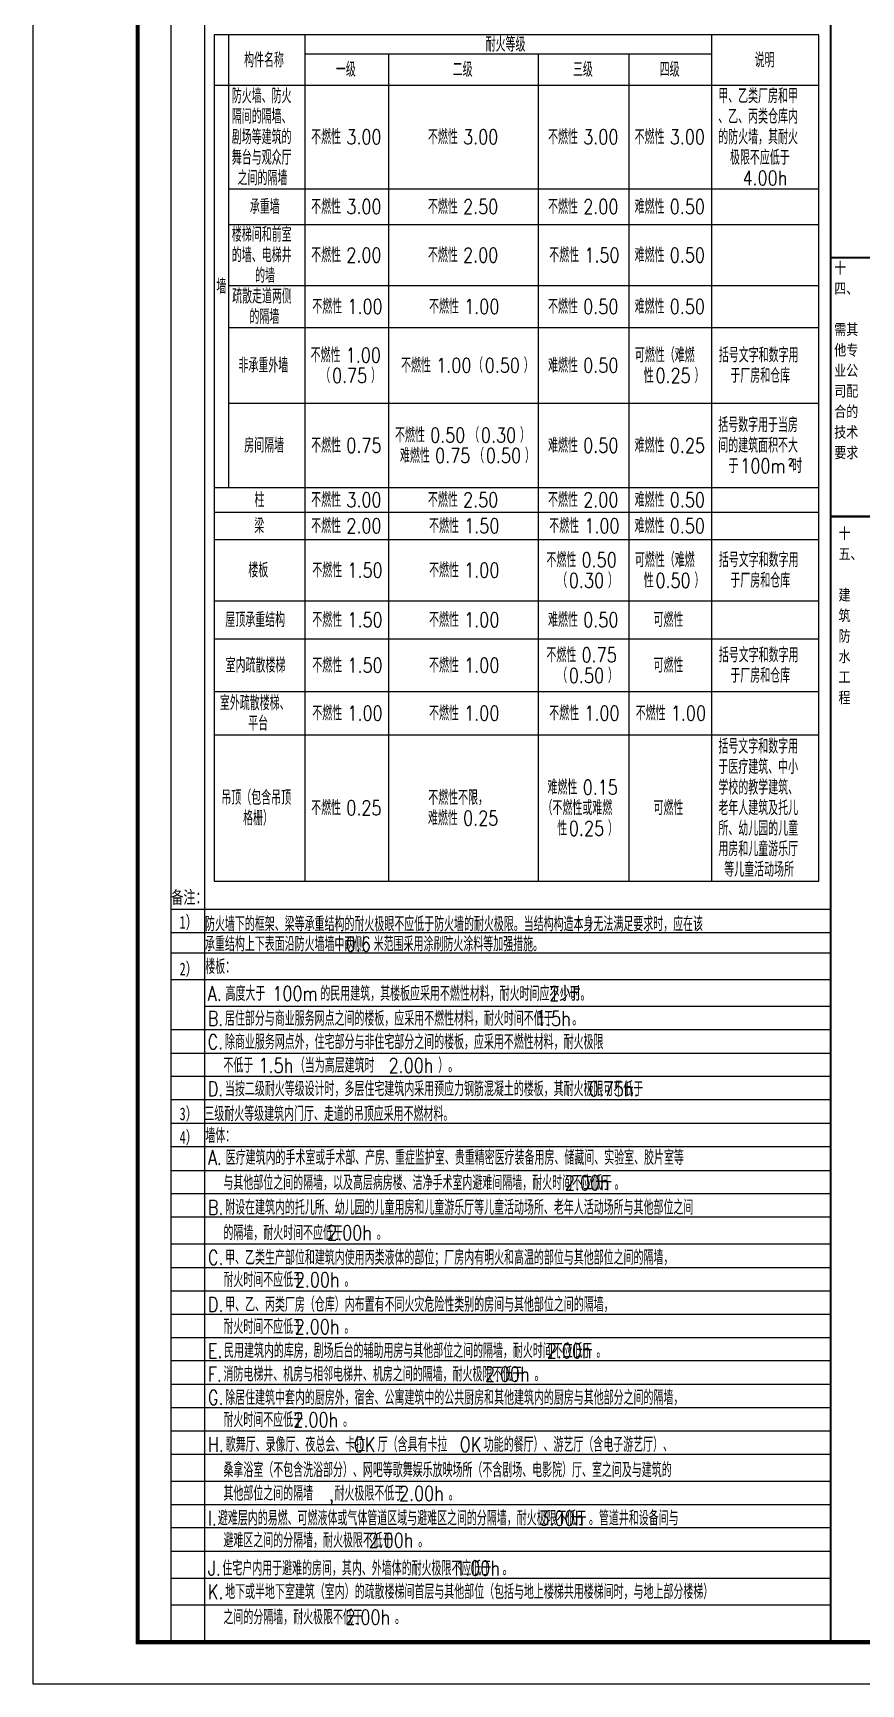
# Model space of a CAD drawing. Extents: x -1041549 to 749950, y -354245 to 17554.
# Drawn here: x -1041549 to -1021764, y -225434 to -186022 of the extents above; entities that cross this region are included whole.
import ezdxf

# ---------------------------------------------------------------- set-up
doc = ezdxf.new("R2010")
doc.units = 0
doc.header["$LTSCALE"] = 1000
doc.header["$MEASUREMENT"] = 0
doc.linetypes.add('CONTINOUS', pattern=[0])
for name, color, linetype in [('PUB_TEXT', 7, 'Continuous'), ('PUB_TITLE', 4, 'Continuous'), ('text', 7, 'Continuous'), ('辅助线', 8, 'CONTINOUS')]:
    doc.layers.add(name, color=color, linetype=linetype)
doc.styles.add('-黑体', font='simhei.ttf', dxfattribs={"width": 0.8})
doc.styles.add('hztxt', font='romand_pkpm', dxfattribs={"bigfont": 'gbcbig'})

msp = doc.modelspace()

# ---------------------------------------------------------------- linework, layer by layer
for points in [[(-1041549.1, -225434.3), (-957449.1, -225434.3), (-957449.1, -166034.3), (-1041549.1, -166034.3)], [(-958449.1, -167034.3), (-1039049.1, -167034.3), (-1039049.1, -224434.3), (-958449.1, -224434.3)]]:
    msp.add_lwpolyline(points, close=True)
at = {"layer": 'PUB_TITLE'}
msp.add_lwpolyline([(-1041549.1, -225434.3), (-957449.1, -225434.3), (-957449.1, -166034.3), (-1041549.1, -166034.3)], close=True, dxfattribs=at)
msp.add_lwpolyline([(-1041549.1, -225434.3), (-957449.1, -225434.3), (-957449.1, -166034.3), (-1041549.1, -166034.3)], close=True, dxfattribs=at)
at = {"layer": 'PUB_TITLE', "const_width": 100}
msp.add_lwpolyline([(-1039049.1, -224434.3), (-958449.1, -224434.3), (-958449.1, -167034.3), (-1039049.1, -167034.3)], close=True, dxfattribs=at)
msp.add_lwpolyline([(-1039049.1, -224434.3), (-958449.1, -224434.3), (-958449.1, -167034.3), (-1039049.1, -167034.3)], close=True, dxfattribs=at)
at = {"layer": 'text', "color": 4}
msp.add_lwpolyline([(-1037220.2, -206265.5), (-1022770.5, -206265.5), (-1022770.5, -186068.4), (-1037220.2, -186068.4)], close=True, dxfattribs=at)
for points in [[(-1036873.9, -186068.4), (-1036873.9, -196872)], [(-1035056.1, -186068.4), (-1035056.1, -206265.5)], [(-1025339, -186068.4), (-1025339, -206265.5)], [(-1035056.1, -186517.5), (-1025339, -186517.5)], [(-1033054.9, -186517.5), (-1033054.9, -206265.5)], [(-1029474.6, -186517.5), (-1029474.6, -206265.5)], [(-1027313.9, -186517.5), (-1027313.9, -206265.5)], [(-1037220.2, -187267.1), (-1022770.5, -187267.1)], [(-1036873.9, -189739.2), (-1022770.5, -189739.2)], [(-1036873.9, -190595), (-1022770.5, -190595)], [(-1036873.9, -192048.7), (-1022770.5, -192048.7)], [(-1036873.9, -193050.9), (-1022770.5, -193050.9)], [(-1036873.9, -194859.3), (-1022770.5, -194859.3)], [(-1037220.2, -196872), (-1022770.5, -196872)], [(-1037220.2, -197457.8), (-1022770.5, -197457.8)], [(-1037220.2, -198116.3), (-1022770.5, -198116.3)], [(-1037220.2, -199573.1), (-1022770.5, -199573.1)], [(-1037220.2, -200484.9), (-1022770.5, -200484.9)], [(-1037220.2, -201744.9), (-1022770.5, -201744.9)], [(-1037220.2, -202772.2), (-1022770.5, -202772.2)]]:
    msp.add_lwpolyline(points, dxfattribs=at)
at = {"layer": '辅助线'}
for p, q in [((-1038249.1, -224434.3), (-1038249.1, -168210.7)), ((-1037440.5, -224434.3), (-1037440.5, -168194.3)), ((-1006413.5, -191387.6), (-1022488.5, -191387.6)), ((-1022488.5, -206946.3), (-1038249.1, -206946.3)), ((-1022488.5, -207500.8), (-1038249.1, -207500.8)), ((-1038249.1, -207979), (-1022488.5, -207979)), ((-1038249.1, -208615.9), (-1022488.5, -208615.9)), ((-1037449.1, -209252.8), (-1022488.5, -209252.8)), ((-1038249.1, -209812.8), (-1022488.5, -209812.8)), ((-1038249.1, -210372.8), (-1022488.5, -210372.8)), ((-1022488.5, -210932.8), (-1038249.1, -210932.8)), ((-1022488.5, -211492.8), (-1038249.1, -211492.8)), ((-1022488.5, -212052.8), (-1038249.1, -212052.8)), ((-1022488.5, -212612.8), (-1038249.1, -212612.8)), ((-1038249.1, -213172.8), (-1022488.5, -213172.8)), ((-1022488.5, -213732.8), (-1038249.1, -213732.8)), ((-1022488.5, -214292.8), (-1038249.1, -214292.8)), ((-1038249.1, -214929.6), (-1022488.5, -214929.6)), ((-1038249.1, -215489.6), (-1022488.5, -215489.6)), ((-1038249.1, -216049.6), (-1022488.5, -216049.6)), ((-1038249.1, -216609.6), (-1022488.5, -216609.6)), ((-1022488.5, -217169.6), (-1038249.1, -217169.6)), ((-1038249.1, -217713.2), (-1022488.5, -217713.2)), ((-1038249.1, -218273.2), (-1022488.5, -218273.2)), ((-1038249.1, -218833.2), (-1022488.5, -218833.2)), ((-1038249.1, -219393.2), (-1022488.5, -219393.2)), ((-1022488.5, -219953.2), (-1038249.1, -219953.2)), ((-1038249.1, -220590.1), (-1022488.5, -220590.1)), ((-1038249.1, -221150.1), (-1022488.5, -221150.1)), ((-1022488.5, -221710.1), (-1038249.1, -221710.1)), ((-1022488.5, -222270.1), (-1038249.1, -222270.1)), ((-1038249.1, -222907), (-1022488.5, -222907)), ((-1038249.1, -223543.8), (-1022488.5, -223543.8))]:
    msp.add_line(p, q, dxfattribs=at)
at = {"layer": '辅助线', "const_width": 50}
for points in [[(-1022488.5, -168194.3), (-1022488.5, -224434.3)], [(-1022488.5, -168194.3), (-1022488.5, -220434.3)], [(-1022488.5, -191387.6), (-1006413.5, -191387.6)], [(-1022488.5, -197564), (-1006413.5, -197564)]]:
    msp.add_lwpolyline(points, dxfattribs=at)

# ---------------------------------------------------------------- texts
at = {"layer": 'PUB_TEXT', "style": 'hztxt', "width": 0.8}
for s, p in [('防火墙下的框架、梁等承重结构的耐火极眼不应低于防火墙的耐火极限。当结构构造本身无法满足要求时，应在该', (-1037438.6, -207467.4)), ('承重结构上下表面沿防火墙墙中两侧', (-1037438.6, -207945.6)), ('0.6', (-1034074.8, -207945.6)), ('米范围采用涂刷防火涂料等加强措施。', (-1033408.2, -207945.6)), ('楼板：', (-1037431.2, -208485.6)), ('A.', (-1037375.2, -209128.4)), ('高度大于', (-1036948.5, -209128.4)), ('100m', (-1035828.5, -209128.4)), ('的民用建筑，其楼板应采用不燃性材料，耐火时间应不少于', (-1034681.9, -209128.4)), ('2', (-1029209.1, -209128.4)), ('小时。', (-1028942.5, -209128.4)), ('B.', (-1037375.2, -209722.7)), ('居住部分与商业服务网点之间的楼板，应采用不燃性材料，耐火时间不低于', (-1036961.9, -209722.7)), ('1.5h', (-1029529.1, -209722.7)), ('。', (-1028662.5, -209722.7)), ('C.', (-1037375.2, -210282.7)), ('除商业服务网点外，住宅部分与非住宅部分之间的楼板，应采用不燃性材料，耐火极限', (-1036961.9, -210282.7)), ('不低于', (-1036998.6, -210842.7)), ('（当为高层建筑时', (-1035291.9, -210842.7)), ('）。', (-1031865.2, -210842.7)), ('1.5h', (-1036158.6, -210842.7)), ('2.00h', (-1033051.9, -210842.7)), ('D.', (-1037375.2, -211402.7)), ('当按二级耐火等级设计时，多层住宅建筑内采用预应力钢筋混凝土的楼板，其耐火极限可不低于', (-1036961.9, -211402.7)), ('0.75h.', (-1028271.5, -211402.7)), ('三级耐火等级建筑内门厅、走道的吊顶应采用不燃材料。', (-1037454.3, -211999.4)), ('墙体：', (-1037431.2, -212519.5)), ('A.', (-1037370.5, -213042.5)), ('医疗建筑内的手术室或手术部、产房、重症监护室、贵重精密医疗装备用房、储藏间、实验室、胶片室等', (-1036943.9, -213042.5)), ('与其他部位之间的隔墙，以及高层病房楼、洁净手术室内避难间隔墙，耐火时间不应低于', (-1036998.6, -213642.7)), ('2.00h', (-1028841.5, -213642.7)), ('。', (-1027654.8, -213642.7)), ('B.', (-1037370.5, -214232.8)), ('附设在建筑内的托儿所、幼儿园的儿童用房和儿童游乐厅等儿童活动场所、老年人活动场所与其他部位之间', (-1036957.2, -214232.8)), ('的隔墙，耐火时间不应低于', (-1036998.6, -214839.6)), ('2.00h', (-1034520.1, -214839.6)), ('。', (-1033333.5, -214839.6)), ('C.', (-1037370.5, -215429.6)), ('甲、乙类生产部位和建筑内使用丙类液体的部位；厂房内有明火和高温的部位与其他部位之间的隔墙，', (-1036957.2, -215429.6)), ('耐火时间不应低于', (-1036998.6, -215959.6)), ('2.00h', (-1035292.5, -215959.6)), ('。', (-1034105.8, -215959.6)), ('D.', (-1037370.5, -216549.6)), ('甲、乙、丙类厂房（仓库）内布置有不同火灾危险性类别的房间与其他部位之间的隔墙，', (-1036957.2, -216549.6)), ('耐火时间不应低于', (-1036998.6, -217079.6)), ('2.00h', (-1035295.2, -217079.6)), ('。', (-1034108.6, -217079.6)), ('E.', (-1037370.5, -217653.2)), ('民用建筑内的库房，剧场后台的辅助用房与其他部位之间的隔墙，耐火时间不应低于', (-1036983.9, -217653.2)), ('2.00h', (-1029273.4, -217653.2)), ('。', (-1028086.7, -217653.2)), ('F.', (-1037370.5, -218213.2)), ('消防电梯井、机房与相邻电梯井、机房之间的隔墙，耐火极限不低于', (-1036997.2, -218213.2)), ('2.00h', (-1030751.9, -218213.2)), ('。', (-1029565.2, -218213.2)), ('G.', (-1037370.5, -218773.2)), ('除居住建筑中套内的厨房外，宿舍、公寓建筑中的公共厨房和其他建筑内的厨房与其他部分之间的隔墙，', (-1036957.2, -218773.2)), ('耐火时间不应低于', (-1036998.6, -219303.1)), ('2.00h', (-1035326.6, -219303.1)), ('歌舞厅、录像厅、夜总会、卡拉', (-1036943.9, -219893.2)), ('。', (-1034139.9, -219303.1)), ('厅（含具有卡拉', (-1033312, -219893.2)), ('功能的餐厅）、游艺厅（含电子游艺厅）、', (-1030778.6, -219893.2)), ('H.', (-1037370.5, -219893.2)), ('OK', (-1033885.3, -219893.2)), ('OK', (-1031352, -219893.2)), ('桑拿浴室（不包含洗浴部分）、网吧等歌舞娱乐放映场所（不含剧场、电影院）厅、室之间及与建筑的', (-1036998.6, -220500)), ('其他部位之间的隔墙', (-1036998.6, -221060)), ('耐火极限不低于', (-1034345.2, -221060)), (',', (-1034478.6, -221060)), ('2.00h', (-1032803, -221060)), ('。', (-1031616.3, -221060)), ('I.', (-1037370.5, -221650.1)), ('避难层内的易燃、可燃液体或气体管道区域与避难区之间的分隔墙，耐火极限不低于', (-1037130.5, -221650.1)), ('3.00h', (-1029451.2, -221650.1)), ('。管道井和设备间与', (-1028264.5, -221650.1)), ('避难区之间的分隔墙，耐火极限不低于', (-1036998.6, -222180)), ('2.00h', (-1033530.4, -222180)), ('。', (-1032343.8, -222180)), ('J.', (-1037370.5, -222847)), ('住宅户内用于避难的房间，其内、外墙体的耐火极限不应低于', (-1037023.9, -222847)), ('1.00h', (-1031460.9, -222847)), ('K.', (-1037370.5, -223407)), ('地下或半地下室建筑（室内）的疏散楼梯间首层与其他部位（包括与地上楼梯共用楼梯间时，与地上部分楼梯）', (-1036957.2, -223407)), ('。', (-1030327.5, -222847)), ('之间的分隔墙，耐火极限不低于', (-1036998.6, -224013.7)), ('2.00h', (-1034085, -224013.7)), ('。', (-1032898.4, -224013.7))]:
    msp.add_text(s, height=350, dxfattribs=at).set_placement(p)
at = {"layer": 'text', "color": 4, "width": 0.8}
for s, height, style, p in [('耐火等级', 350, 'hztxt', (-1030733.3, -186468)), ('构件名称', 350, 'hztxt', (-1036504.1, -186842.7)), ('一级', 350, 'hztxt', (-1034311.2, -187067.3)), ('二级', 350, 'hztxt', (-1031520.5, -187067.3)), ('三级', 350, 'hztxt', (-1028646.7, -187067.3)), ('四级', 350, 'hztxt', (-1026574.5, -187067.3)), ('说明', 350, 'hztxt', (-1024306.1, -186842.7)), ('防火墙、防火', 350, 'hztxt', (-1036799.1, -187698.1)), ('甲、乙类厂房和甲', 350, 'hztxt', (-1025174.8, -187698.1)), ('隔间的隔墙、', 350, 'hztxt', (-1036799.1, -188188.1)), ('、乙、丙类仓库内', 350, 'hztxt', (-1025174.8, -188188.1)), ('剧场等建筑的', 350, 'hztxt', (-1036799.1, -188678.1)), ('不燃性', 350, 'hztxt', (-1034902.2, -188678.1)), ('3.00', 350, 'hztxt', (-1034062.2, -188678.1)), ('不燃性', 350, 'hztxt', (-1032111.4, -188678.1)), ('3.00', 350, 'hztxt', (-1031271.4, -188678.1)), ('不燃性', 350, 'hztxt', (-1029241, -188678.1)), ('3.00', 350, 'hztxt', (-1028401, -188678.1)), ('不燃性', 350, 'hztxt', (-1027173.1, -188678.1)), ('3.00', 350, 'hztxt', (-1026333.1, -188678.1)), ('的防火墙，其耐火', 350, 'hztxt', (-1025174.8, -188678.1)), ('舞台与观众厅', 350, 'hztxt', (-1036799.1, -189168.1)), ('极限不应低于', 350, 'hztxt', (-1024894.8, -189168.1)), ('之间的隔墙', 350, 'hztxt', (-1036660.1, -189658.1)), ('4.00h', 350, 'hztxt', (-1024594.8, -189658.1)), ('承重墙', 350, 'hztxt', (-1036367.4, -190342.1)), ('不燃性', 350, 'hztxt', (-1034902.2, -190342.1)), ('不燃性', 350, 'hztxt', (-1032111.4, -190342.1)), ('不燃性', 350, 'hztxt', (-1029241, -190342.1)), ('难燃性', 350, 'hztxt', (-1027173.1, -190342.1)), ('3.00', 350, 'hztxt', (-1034062.2, -190342.1)), ('2.50', 350, 'hztxt', (-1031271.4, -190342.1)), ('2.00', 350, 'hztxt', (-1028401, -190342.1)), ('0.50', 350, 'hztxt', (-1026333.1, -190342.1)), ('楼梯间和前室', 350, 'hztxt', (-1036797.4, -191006.8)), ('的墙、电梯井', 350, 'hztxt', (-1036797.4, -191496.8)), ('不燃性', 350, 'hztxt', (-1034902.2, -191496.8)), ('2.00', 350, 'hztxt', (-1034062.2, -191496.8)), ('不燃性', 350, 'hztxt', (-1032111.4, -191496.8)), ('2.00', 350, 'hztxt', (-1031271.4, -191496.8)), ('不燃性', 350, 'hztxt', (-1029214.3, -191496.8)), ('1.50', 350, 'hztxt', (-1028374.3, -191496.8)), ('难燃性', 350, 'hztxt', (-1027173.1, -191496.8)), ('0.50', 350, 'hztxt', (-1026333.1, -191496.8)), ('十', 262.9, '-黑体', (-1022403.3, -191759.8)), ('墙', 350, 'hztxt', (-1037167.2, -192244.5)), ('的墙', 350, 'hztxt', (-1036242.5, -191986.8)), ('疏散走道两侧', 350, 'hztxt', (-1036790.3, -192479.8)), ('的隔墙', 350, 'hztxt', (-1036377.7, -192969.8)), ('不燃性', 350, 'hztxt', (-1034875.5, -192724.8)), ('1.00', 350, 'hztxt', (-1034035.5, -192724.8)), ('不燃性', 350, 'hztxt', (-1032084.8, -192724.8)), ('1.00', 350, 'hztxt', (-1031244.8, -192724.8)), ('不燃性', 350, 'hztxt', (-1029241, -192724.8)), ('0.50', 350, 'hztxt', (-1028401, -192724.8)), ('难燃性', 350, 'hztxt', (-1027173.1, -192724.8)), ('0.50', 350, 'hztxt', (-1026333.1, -192724.8)), ('不燃性', 350, 'hztxt', (-1034915.5, -193885.1)), ('可燃性（难燃', 350, 'hztxt', (-1027166.5, -193885.1)), ('括号文字和数字用', 350, 'hztxt', (-1025161.5, -193885.1)), ('非承重外墙', 350, 'hztxt', (-1036639.7, -194130.1)), ('1.00', 350, 'hztxt', (-1034075.5, -193885.1)), ('不燃性', 350, 'hztxt', (-1032753.5, -194130.1)), ('1.00', 350, 'hztxt', (-1031913.5, -194130.1)), ('（', 350, 'hztxt', (-1031033.5, -194130.1)), ('0.50', 350, 'hztxt', (-1030753.5, -194130.1)), ('）', 350, 'hztxt', (-1029820.2, -194130.1)), ('难燃性', 350, 'hztxt', (-1029241, -194130.1)), ('0.50', 350, 'hztxt', (-1028401, -194130.1)), ('（', 350, 'hztxt', (-1034684.2, -194375.1)), ('0.75', 350, 'hztxt', (-1034404.2, -194375.1)), ('）', 350, 'hztxt', (-1033470.9, -194375.1)), ('性', 350, 'hztxt', (-1026955.2, -194375.1)), ('0.25', 350, 'hztxt', (-1026675.2, -194375.1)), ('）', 350, 'hztxt', (-1025741.8, -194375.1)), ('于厂房和仓库', 350, 'hztxt', (-1024884.8, -194375.1)), ('不燃性', 350, 'hztxt', (-1032898.1, -195795.6)), ('0.50', 350, 'hztxt', (-1032058.1, -195795.6)), ('（', 350, 'hztxt', (-1031124.8, -195795.6)), ('0.30', 350, 'hztxt', (-1030844.8, -195795.6)), ('）', 350, 'hztxt', (-1029911.4, -195795.6)), ('括号数字用于当房', 350, 'hztxt', (-1025174.8, -195550.6)), ('房间隔墙', 350, 'hztxt', (-1036501.9, -196040.6)), ('不燃性', 350, 'hztxt', (-1034902.2, -196040.6)), ('0.75', 350, 'hztxt', (-1034062.2, -196040.6)), ('难燃性', 350, 'hztxt', (-1029241, -196040.6)), ('0.50', 350, 'hztxt', (-1028401, -196040.6)), ('难燃性', 350, 'hztxt', (-1027173.1, -196040.6)), ('0.25', 350, 'hztxt', (-1026333.1, -196040.6)), ('间的建筑面积不大', 350, 'hztxt', (-1025174.8, -196040.6)), ('难燃性', 350, 'hztxt', (-1032780.2, -196285.6)), ('0.75', 350, 'hztxt', (-1031940.2, -196285.6)), ('（', 350, 'hztxt', (-1031006.8, -196285.6)), ('0.50', 350, 'hztxt', (-1030726.8, -196285.6)), ('）', 350, 'hztxt', (-1029793.5, -196285.6)), ('于', 350, 'hztxt', (-1024928.3, -196530.6)), ('100m', 350, 'hztxt', (-1024648.3, -196530.6)), ('2', 175, 'hztxt', (-1023501.6, -196355.6)), ('时', 350, 'hztxt', (-1023408.3, -196530.6)), ('柱', 350, 'hztxt', (-1036257.2, -197339.9)), ('不燃性', 350, 'hztxt', (-1034902.2, -197339.9)), ('3.00', 350, 'hztxt', (-1034062.2, -197339.9)), ('不燃性', 350, 'hztxt', (-1032111.4, -197339.9)), ('2.50', 350, 'hztxt', (-1031271.4, -197339.9)), ('不燃性', 350, 'hztxt', (-1029241, -197339.9)), ('2.00', 350, 'hztxt', (-1028401, -197339.9)), ('难燃性', 350, 'hztxt', (-1027173.1, -197339.9)), ('0.50', 350, 'hztxt', (-1026333.1, -197339.9)), ('梁', 350, 'hztxt', (-1036261.6, -197962.1)), ('不燃性', 350, 'hztxt', (-1034902.2, -197962.1)), ('2.00', 350, 'hztxt', (-1034062.2, -197962.1)), ('不燃性', 350, 'hztxt', (-1032084.8, -197962.1)), ('1.50', 350, 'hztxt', (-1031244.8, -197962.1)), ('不燃性', 350, 'hztxt', (-1029214.3, -197962.1)), ('1.00', 350, 'hztxt', (-1028374.3, -197962.1)), ('难燃性', 350, 'hztxt', (-1027173.1, -197962.1)), ('0.50', 350, 'hztxt', (-1026333.1, -197962.1)), ('楼板', 350, 'hztxt', (-1036403.8, -199019.7)), ('不燃性', 350, 'hztxt', (-1034875.5, -199019.7)), ('不燃性', 350, 'hztxt', (-1032084.8, -199019.7)), ('不燃性', 350, 'hztxt', (-1029281, -198774.7)), ('0.50', 350, 'hztxt', (-1028441, -198774.7)), ('可燃性（难燃', 350, 'hztxt', (-1027166.5, -198774.7)), ('括号文字和数字用', 350, 'hztxt', (-1025161.5, -198774.7)), ('1.50', 350, 'hztxt', (-1034035.5, -199019.7)), ('1.00', 350, 'hztxt', (-1031244.8, -199019.7)), ('（', 350, 'hztxt', (-1029023, -199264.7)), ('0.30', 350, 'hztxt', (-1028743, -199264.7)), ('）', 350, 'hztxt', (-1027809.7, -199264.7)), ('性', 350, 'hztxt', (-1026955.2, -199264.7)), ('0.50', 350, 'hztxt', (-1026675.2, -199264.7)), ('）', 350, 'hztxt', (-1025741.8, -199264.7)), ('于厂房和仓库', 350, 'hztxt', (-1024884.8, -199264.7)), ('屋顶承重结构', 350, 'hztxt', (-1036952.8, -200204)), ('不燃性', 350, 'hztxt', (-1034875.5, -200204)), ('不燃性', 350, 'hztxt', (-1032084.8, -200204)), ('难燃性', 350, 'hztxt', (-1029241, -200204)), ('可燃性', 350, 'hztxt', (-1026723.3, -200204)), ('1.50', 350, 'hztxt', (-1034035.5, -200204)), ('1.00', 350, 'hztxt', (-1031244.8, -200204)), ('0.50', 350, 'hztxt', (-1028401, -200204)), ('室内疏散楼梯', 350, 'hztxt', (-1036947.3, -201289.9)), ('不燃性', 350, 'hztxt', (-1034875.5, -201289.9)), ('1.50', 350, 'hztxt', (-1034035.5, -201289.9)), ('不燃性', 350, 'hztxt', (-1032084.8, -201289.9)), ('1.00', 350, 'hztxt', (-1031244.8, -201289.9)), ('不燃性', 350, 'hztxt', (-1029281, -201044.9)), ('0.75', 350, 'hztxt', (-1028441, -201044.9)), ('可燃性', 350, 'hztxt', (-1026723.3, -201289.9)), ('括号文字和数字用', 350, 'hztxt', (-1025161.5, -201044.9)), ('（', 350, 'hztxt', (-1029023, -201534.9)), ('0.50', 350, 'hztxt', (-1028743, -201534.9)), ('）', 350, 'hztxt', (-1027809.7, -201534.9)), ('于厂房和仓库', 350, 'hztxt', (-1024884.8, -201534.9)), ('室外疏散楼梯、', 350, 'hztxt', (-1037083.8, -202188.5)), ('不燃性', 350, 'hztxt', (-1034875.5, -202433.5)), ('1.00', 350, 'hztxt', (-1034035.5, -202433.5)), ('不燃性', 350, 'hztxt', (-1032084.8, -202433.5)), ('1.00', 350, 'hztxt', (-1031244.8, -202433.5)), ('不燃性', 350, 'hztxt', (-1029214.3, -202433.5)), ('1.00', 350, 'hztxt', (-1028374.3, -202433.5)), ('不燃性', 350, 'hztxt', (-1027146.5, -202433.5)), ('1.00', 350, 'hztxt', (-1026306.5, -202433.5)), ('平台', 350, 'hztxt', (-1036408.3, -202678.5)), ('括号文字和数字用', 350, 'hztxt', (-1025171.7, -203223.8)), ('于医疗建筑、中小', 350, 'hztxt', (-1025171.7, -203713.8)), ('吊顶（包含吊顶', 350, 'hztxt', (-1037048.7, -204448.8)), ('不燃性不限，', 350, 'hztxt', (-1032104.8, -204448.8)), ('难燃性', 350, 'hztxt', (-1029254.3, -204203.8)), ('0.15', 350, 'hztxt', (-1028414.3, -204203.8)), ('学校的教学建筑、', 350, 'hztxt', (-1025171.7, -204203.8)), ('格栅）', 350, 'hztxt', (-1036528.4, -204938.8)), ('不燃性', 350, 'hztxt', (-1034902.2, -204693.8)), ('0.25', 350, 'hztxt', (-1034062.2, -204693.8)), ('（不燃性或难燃', 350, 'hztxt', (-1029374.3, -204693.8)), ('可燃性', 350, 'hztxt', (-1026723.3, -204693.8)), ('老年人建筑及托儿', 350, 'hztxt', (-1025171.7, -204693.8)), ('难燃性', 350, 'hztxt', (-1032111.4, -204938.8)), ('0.25', 350, 'hztxt', (-1031271.4, -204938.8)), ('性', 350, 'hztxt', (-1029023, -205183.8)), ('0.25', 350, 'hztxt', (-1028743, -205183.8)), ('）', 350, 'hztxt', (-1027809.7, -205183.8)), ('所、幼儿园的儿童', 350, 'hztxt', (-1025171.7, -205183.8)), ('用房和儿童游乐厅', 350, 'hztxt', (-1025171.7, -205673.8)), ('等儿童活动场所', 350, 'hztxt', (-1025032.1, -206163.8))]:
    msp.add_text(s, height=height, dxfattribs=dict(at, style=style)).set_placement(p)
at = {"layer": 'text', "style": '-黑体'}
for s, height, width, p in [('四、', 262.87, 0.8, (-1022403.3, -192249.8)), ('需其', 262.87, 0.8, (-1022403.3, -193229.8)), ('他专', 262.87, 0.8, (-1022403.3, -193719.8)), ('业公', 262.87, 0.8, (-1022403.3, -194209.8)), ('司配', 262.87, 0.8, (-1022403.3, -194699.8)), ('合的', 262.87, 0.8, (-1022403.3, -195189.8)), ('技术', 262.87, 0.8, (-1022403.3, -195679.8)), ('要求', 262.87, 0.8, (-1022403.3, -196169.8)), ('十', 262.9, 0.8, (-1022301, -198096.9)), ('五、', 262.87, 0.8, (-1022301, -198586.9)), ('建', 262.9, 0.8, (-1022301, -199566.9)), ('筑', 262.9, 0.8, (-1022301, -200056.9)), ('防', 262.9, 0.8, (-1022301, -200546.9)), ('水', 262.9, 0.8, (-1022301, -201036.9)), ('工', 262.9, 0.8, (-1022301, -201526.9)), ('程', 262.9, 0.8, (-1022301, -202016.9)), ('备注：', 301.69, 0.7, (-1038244.8, -206803.3)), ('1）', 301.69, 0.7, (-1038044.9, -207400.6)), ('2）', 301.69, 0.7, (-1038044.9, -208515.6)), ('3）', 301.69, 0.7, (-1038044.9, -211974.3)), ('4）', 301.69, 0.7, (-1038044.9, -212534.3))]:
    msp.add_text(s, height=height, dxfattribs=dict(at, width=width)).set_placement(p)

doc.saveas('drawing.dxf')
